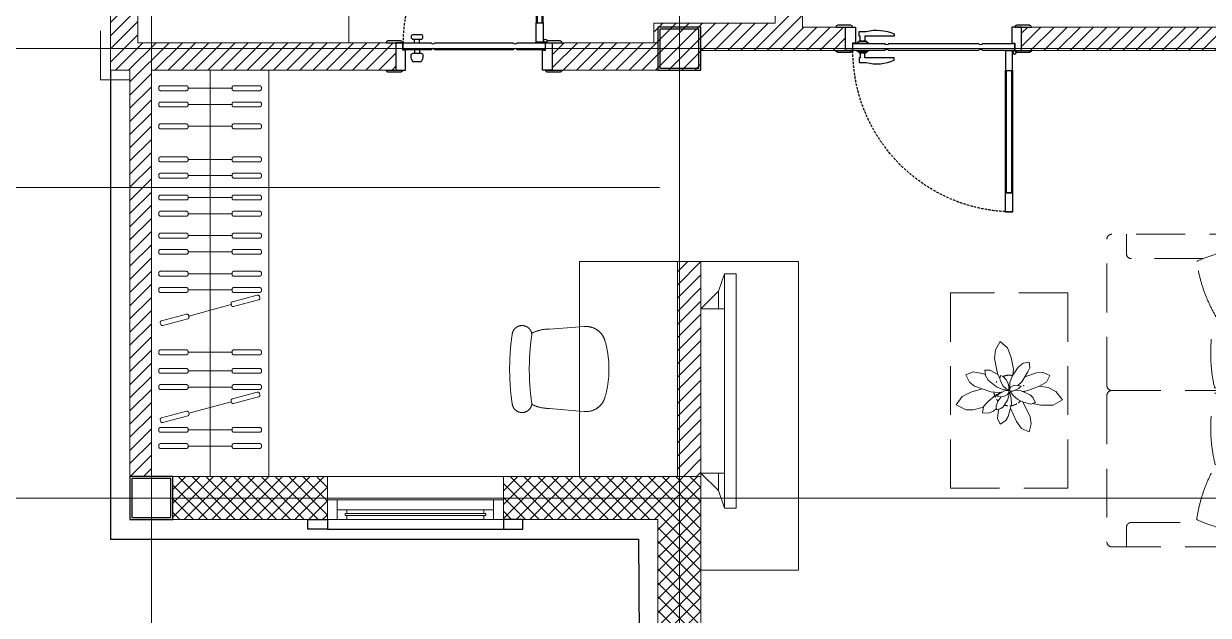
# Model space of a CAD drawing. Header units: millimetres. Extents: x 0 to 71617, y -15450 to 30894.
# Drawn here: x 19853 to 25912, y -7457 to -4429 of the extents above; entities that cross this region are included whole.
import ezdxf

# ---------------------------------------------------------------- set-up
doc = ezdxf.new("R2010")
doc.units = ezdxf.units.MM
for name, pattern in [('CENTER', [2, 1.25, -0.25, 0.25, -0.25]), ('CENTER2', [1.125, 0.75, -0.125, 0.125, -0.125]), ('DASHED2', [0.375, 0.25, -0.125]), ('HIDDEN', [0.375, 0.25, -0.125])]:
    doc.linetypes.add(name, pattern=pattern)
for name, color, linetype, lineweight in [('axis', 40, 'CENTER2', 5), ('Brick Wall Hatch', 254, 'Continuous', 5), ('DIM2', 4, 'Continuous', 5), ('DOOR', 4, 'Continuous', 5), ('Furniture', 36, 'Continuous', 5), ('Grid Line', 8, 'CENTER', 5), ('Hatch', 8, 'Continuous', 5), ('Wall Brick', 5, 'Continuous', 15), ('Window', 133, 'Continuous', 5)]:
    doc.layers.add(name, color=color, linetype=linetype, lineweight=lineweight)
for name, color, linetype in [('COL', 5, 'Continuous'), ('DIM', 4, 'Continuous'), ('Wall', 7, 'Continuous'), ('WINDOW-PLAN-BOT', 8, 'Continuous')]:
    doc.layers.add(name, color=color, linetype=linetype)
pattern_1 = [(45, (-747547.1, -513433.095), (-33.6759605, 33.6759605), [])]

# ---------------------------------------------------------------- blocks, each defined once
blk = doc.blocks.new('Col-1')
at = {"layer": 'COL'}
for points in [[(-10, -10), (210, -10), (210, 210), (-10, 210)], [(0, 0), (200, 0), (200, 200), (0, 200)]]:
    blk.add_lwpolyline(points, close=True, dxfattribs=at)
blk = doc.blocks.new('COL-1ST')
at = {"layer": 'COL'}
for p in [(2600, 2200), (-100, -100)]:
    blk.add_blockref('Col-1', p, dxfattribs=at)
blk = doc.blocks.new('AW6')
at = {"layer": 'Wall'}
for points in [[(-100, 0), (0, 0), (0, -50), (-100, -50)], [(1000, 0), (900, 0), (900, -50), (1000, -50)]]:
    blk.add_lwpolyline(points, close=True, dxfattribs=at)
blk.add_lwpolyline([(0, -50), (900, -50)], dxfattribs=at)
at = {"layer": 'Wall Brick'}
blk.add_lwpolyline([(0, 220), (900, 220), (900, 100), (0, 100)], close=True, dxfattribs=at)
at = {"layer": 'Window'}
blk.add_line((850, 100), (50, 100), dxfattribs=at)
for points in [[(0, 0), (0, 100), (50, 100), (50, 0)], [(90, 30), (810, 30), (810, 20), (90, 20)]]:
    blk.add_lwpolyline(points, close=True, dxfattribs=at)
for points in [[(850, 100), (850, 0), (900, 0), (900, 100), (850, 100)], [(100, 20), (100, 0), (50, 0), (50, 50), (100, 50), (100, 30)], [(100, 30), (100, 50), (800, 50), (800, 30)], [(800, 20), (800, 0), (100, 0), (100, 20)]]:
    blk.add_lwpolyline(points, dxfattribs=at)
at = {"layer": 'Window', "elevation": 0}
blk.add_lwpolyline([(800, 30), (800, 50), (850, 50), (850, 0), (800, 0), (800, 20)], dxfattribs=at)
blk = doc.blocks.new('WD1')
at = {"layer": 'DOOR', "lineweight": -2, "ltscale": 50}
for points in [[(35, 140), (-50, 140, -0.414201), (-42, 148), (-42, 150), (27, 150), (27, 148, -0.414176)], [(850, 140), (765, 140, -0.414201), (773, 148), (773, 150), (842, 150), (842, 148, -0.414176)], [(671.3, 97.1), (711.7, 97.1, -0.185244), (721.7, 67.1), (721.7, 64.2, -0.414214), (711.7, 54.2), (671.3, 54.2, -0.414214), (661.3, 64.2), (661.3, 67.1, -0.185244)], [(671.3, 97.1), (711.7, 97.1, -0.185244), (721.7, 67.1), (721.7, 64.2, -0.414214), (711.7, 54.2), (671.3, 54.2, -0.414214), (661.3, 64.2), (661.3, 67.1, -0.185244)], [(27, 0), (-50, 0, 0.414201), (-42, -8), (-42, -10), (27, -10)], [(34.7, -2.1, 0.066611), (35, 0), (27, 0), (27, 0), (27, 0), (27, -8, 0.040249), (28.3, -7.9, -0.293982)], [(37, 36), (86, 36), (180, 36, 0.633815), (200, 36), (600, 36, 0.633815), (620, 36), (763, 36), (763, 0), (758, 0), (620, 0, 0.633815), (600, 0), (200, 0, 0.633815), (180, 0), (37, 0)], [(850, 0), (765, 0, 0.414201), (773, -8), (773, -10), (842, -10), (842, -8, 0.414176)], [(671.3, -41.1), (711.7, -41.1, 0.414214), (721.7, -31.1), (721.7, -28.2, 0.414214), (711.7, -18.2), (671.3, -18.2, 0.414214), (661.3, -28.2), (661.3, -31.1, 0.414214)], [(671.3, -41.1), (711.7, -41.1, 0.414214), (721.7, -31.1), (721.7, -28.2, 0.414214), (711.7, -18.2), (671.3, -18.2, 0.414214), (661.3, -28.2), (661.3, -31.1, 0.414214)]]:
    blk.add_lwpolyline(points, format="xyb", close=True, dxfattribs=at)
for points in [[(35, 0), (0, 0), (0, 140), (50, 140), (50, 38), (35, 38), (35, 0)], [(765, 0), (800, 0), (800, 140), (750, 140), (750, 38), (765, 38), (765, 0)], [(678.8, 36), (678.8, 54.2)], [(678.8, 36), (678.8, 54.2)], [(704.2, 36), (704.2, 54.2)], [(678.8, 0), (678.8, -18.2)], [(704.2, 0), (704.2, -18.2)], [(704.2, 0), (704.2, -18.2)]]:
    blk.add_lwpolyline(points, dxfattribs=at)
for points in [[(82, -102), (46, -102), (46, -2), (82, -2)], [(82, -628), (82, -102), (46, -102), (46, -628)], [(76.8, -628), (76.8, -102), (51.2, -102), (51.2, -628)], [(82, -628), (46, -628), (46, -728), (82, -728)]]:
    blk.add_lwpolyline(points, close=True, dxfattribs=at)
blk.add_circle((36, -10), 8, dxfattribs=at)
at = {"layer": 'DOOR', "linetype": 'DASHED2', "lineweight": -2, "ltscale": 50}
blk.add_arc((37, 0), 726, 270.71027, 0, dxfattribs=at)
blk = doc.blocks.new('WD2')
at = {"layer": 'DOOR', "lineweight": 30, "ltscale": 50}
for points in [[(35, 120), (-50, 120, -0.414201), (-42, 128), (-42, 130), (27, 130), (27, 128, -0.414176)], [(950, 120), (865, 120, -0.414201), (873, 128), (873, 130), (942, 130), (942, 128, -0.414176)], [(831, 98), (795, 98, 0.155754), (651, 86), (651, 74), (801, 74), (801, 48), (825, 48), (825, 74), (831, 74)], [(27, 0), (-50, 0, 0.414201), (-42, -8), (-42, -10), (27, -10)], [(34.7, -2.1, 0.066611), (35, 0), (27, 0), (27, 0), (27, 0), (27, -8, 0.040249), (28.3, -7.9, -0.293982)], [(831, -62), (795, -62, -0.155754), (651, -50), (651, -38), (801, -38), (801, -12), (825, -12), (825, -38), (831, -38)], [(950, 0), (865, 0, 0.414201), (873, -8), (873, -10), (942, -10), (942, -8, 0.414176)]]:
    blk.add_lwpolyline(points, format="xyb", close=True, dxfattribs=at)
for points in [[(35, 0), (0, 0), (0, 120), (50, 120), (50, 38), (35, 38), (35, 0)], [(865, 0), (900, 0), (900, 120), (850, 120), (850, 38), (865, 38), (865, 0)], [(200, 36), (200, 36), (37, 36), (37, 0), (42, 0), (200, 0)], [(680, 36), (220, 36)], [(220, 2), (220, 0), (680, 0)], [(700, 0), (863, 0), (863, 36), (801, 36), (700, 36)], [(783, 36), (783, 38), (795, 46), (795, 48), (831, 48), (831, 46), (843, 38), (843, 36), (783, 36)], [(220, 0), (680, 0)], [(783, 0), (783, -2), (795, -10), (795, -12), (831, -12), (831, -10), (843, -2), (843, 0), (783, 0)]]:
    blk.add_lwpolyline(points, dxfattribs=at)
for points in [[(783, 36), (843, 36), (843, 38), (783, 38)], [(795, 46), (831, 46), (831, 48), (795, 48)], [(82, -102), (46, -102), (46, -2), (82, -2)], [(783, 0), (843, 0), (843, -2), (783, -2)], [(795, -10), (831, -10), (831, -12), (795, -12)], [(82, -728), (82, -102), (46, -102), (46, -728)], [(76.8, -728), (76.8, -102), (51.2, -102), (51.2, -728)], [(82, -728), (46, -728), (46, -828), (82, -828)]]:
    blk.add_lwpolyline(points, close=True, dxfattribs=at)
blk.add_circle((36, -10), 8, dxfattribs=at)
for centre, start, end in [((210, 40.7), 205.26571, 334.73429), ((210, -4.7), 25.26571, 154.73429), ((690, 40.7), 205.26571, 334.73429), ((690, -4.7), 25.26571, 154.73429)]:
    blk.add_arc(centre, 11, start, end, dxfattribs=at)
at = {"layer": 'DOOR', "linetype": 'HIDDEN', "lineweight": -2, "ltscale": 50}
blk.add_arc((37, 0), 826, 270.6243, 0, dxfattribs=at)
blk = doc.blocks.new('2D WALL-1ST')
at = {"layer": 'Brick Wall Hatch'}
h = blk.add_hatch(dxfattribs=at)
h.set_pattern_fill('LINE', color=256, scale=15, angle=45, style=0)
h.set_pattern_definition(pattern_1)
h.paths.add_polyline_path([(110, 8690), (850, 8690), (850, 8810), (110, 8810)])
h.paths.add_polyline_path([(3650, 8690), (4390, 8690), (4390, 5410), (4300, 5410), (4300, 5290), (4600, 5290), (4600, 5410), (4510, 5410), (4510, 8690), (5390, 8690), (5390, 8810), (3650, 8810)])
h.paths.add_polyline_path([(5610, 8690), (5830, 8690), (5830, 8810), (5610, 8810)])
h.paths.add_polyline_path([(7430, 8690), (7430, 8810), (8000, 8810), (8000, 8690)])
h.paths.add_polyline_path([(7890, 5410), (5500, 5410), (5500, 5290), (7890, 5290)])
h.paths.add_polyline_path([(2810, 5270), (3190, 5270), (3190, 5200), (3330, 5200), (3330, 5290), (3400, 5290), (3400, 5410), (2810, 5410)])
h.paths.add_polyline_path([(110, 5410), (2590, 5410), (2590, 5270), (110, 5270)])
h.paths.add_polyline_path([(-210, 5065), (-210, 5410), (-110, 5410), (-110, 5190), (-70, 5190), (-70, 5065)])
h.paths.add_polyline_path([(-70, 3335), (-70, 3540), (1110, 3540), (1110, 3730), (3190, 3730), (3190, 2430), (2570, 2430), (2570, 2330), (2050, 2330), (2050, 2190), (2810, 2190), (2810, 2290), (3550.3, 2290), (3550.3, 2410), (3330, 2410), (3330, 4400), (3190, 4400), (3190, 3870), (1110, 3870), (1111.5, 4060), (-69.3, 4060), (-70.7, 4265), (-210, 4265), (-210, 3335)])
h.paths.add_polyline_path([(-69.3, 3920), (990, 3920), (990, 3680), (-69.3, 3680)], flags=16)
h.paths.add_polyline_path([(-110, 110), (-110, 2190), (-210, 2190), (-210, 2535), (-70, 2535), (-70, 2330), (1250, 2330), (1250, 2190), (0, 2190), (0, 110)])
h.paths.add_polyline_path([(4450.3, 2290), (7890, 2290), (7890, 2410), (4450.3, 2410)])
h = blk.add_hatch(dxfattribs=at)
h.set_pattern_fill('LINE', color=256, scale=15, angle=45, style=0)
h.set_pattern_definition(pattern_1)
h.paths.add_polyline_path([(2810, 110), (2810, 1210), (2690, 1210), (2690, 110)])
at = {"layer": 'Hatch'}
h = blk.add_hatch(dxfattribs=at)
h.set_pattern_fill('NET', color=256, scale=400, angle=135, style=0)
h.set_pattern_definition([(135, (-86110, -5210), (-35.35534, -35.35534), []), (225, (-86110, -5210), (35.35534, -35.35534), [])])
h.paths.add_polyline_path([(110, -110), (900, -110), (900, 110), (110, 110)])
h.paths.add_polyline_path([(1800, -110), (1800, 110), (2810, 110), (2810, -1090), (2590, -1090), (2590, -110)])
h.paths.add_polyline_path([(3050, -1310), (2810, -1310), (2810, -1090), (3050, -1090)])
h.paths.add_polyline_path([(2590, -1310), (2810, -1310), (2810, -1610), (2590, -1610)])
h.paths.add_polyline_path([(6530.3, -1310), (6530.3, -1090), (6990, -1090), (6990, -1610), (6770.3, -1610), (6770.3, -1310)])
h.paths.add_polyline_path([(-110, 8690), (110, 8690), (110, 5410), (-110, 5410)])
at = {"layer": 'Grid Line', "linetype": 'HIDDEN', "ltscale": 1000}
blk.add_lwpolyline([(-110, 2140), (-260, 2140), (-260, 5460), (-110, 5460)], dxfattribs=at)
at = {"layer": 'Wall'}
blk.add_lwpolyline([(-210, 2190), (-210, -210), (2490.7, -210), (2500.7, -1710), (13510, -1710), (13510, -210), (18490, -210), (18490, -1710), (29510, -1710), (29510, -210), (34490, -210), (34490, -1710), (45510, -1710), (45510, -210), (48210, -210), (48210, 2190)], dxfattribs=at)
at = {"layer": 'Wall Brick'}
for points in [[(-70, 3335), (-70, 3540), (1110, 3540), (1110, 3730), (3190, 3730), (3190, 2430), (2570, 2430), (2570, 2330), (2050, 2330), (2050, 2190), (2810, 2190), (2810, 2290), (3550.3, 2290), (3550.3, 2410), (3330, 2410), (3330, 4400), (3190, 4400), (3190, 3870), (1110, 3870), (1111.5, 4060), (-69.3, 4060), (-70.7, 4265), (-210, 4265), (-210, 3335)], [(-110, 110), (-110, 2190), (-210, 2190), (-210, 2535), (-70, 2535), (-70, 2330), (1250, 2330), (1250, 2190), (0, 2190), (0, 110)], [(4450.3, 2290), (7890, 2290), (7890, 2410), (4450.3, 2410)], [(2050, 2330), (2590, 2330), (2590, 2190), (2050, 2190)], [(2810, 110), (2810, 1210), (2690, 1210), (2690, 110)], [(110, -110), (900, -110), (900, 110), (110, 110)], [(1800, -110), (1800, 110), (2810, 110), (2810, -1090), (2590, -1090), (2590, -110)]]:
    blk.add_lwpolyline(points, close=True, dxfattribs=at)
at = {"layer": 'WINDOW-PLAN-BOT', "lineweight": 9}
blk.add_lwpolyline([(1010, 2330), (1010, 2960)], dxfattribs=at)
blk.add_blockref('AW6', (900, -110))
at = {"layer": 'DIM', "rotation": 180}
blk.add_blockref('WD1', (2050, 2330), dxfattribs=at)
at = {"layer": 'DIM', "xscale": -1}
blk.add_blockref('WD2', (4450.3, 2290), dxfattribs=at)
blk = doc.blocks.new('bdbdbdbd')
at = {"layer": 'Furniture', "linetype": 'HIDDEN'}
for p, q in [((0.25, 0.959), (0.25, 1.366)), ((0.4535, 1.1625), (0.0465, 1.1625)), ((0.5907, 0.925), (1.0928, -0.9467)), ((0.6208, 0.925), (1.5856, -0.921)), ((2.0034, 0.9343), (2.0034, -0.9467)), ((0.0234, 0.9), (2.0581, 0.9)), ((0.0534, 0.9), (0.0534, -0.9)), ((0.5554, 0.9), (0.5554, -0.9467)), ((0.6062, 0.8852), (0.6062, -0.9467)), ((2.2284, 0.8), (2.9784, 0.8)), ((2.2534, 0.5343), (2.2534, 0.8)), ((2.9034, 0.8), (2.9034, 0.7)), ((2.2034, -0.775), (2.2034, 0.775)), ((3.0034, 0.025), (3.0034, 0.775)), ((2.5105, 0.675), (2.8784, 0.675)), ((2.2034, 0.3643), (2.2034, 0.4055)), ((2.2534, 0.3633), (2.2534, 0.4071)), ((1.0588, 0.2692), (1.0588, 0.1002)), ((1.1064, 0.2692), (1.1064, -0.0009)), ((1.2016, 0.2692), (1.2016, -0.1838)), ((1.2493, 0.2692), (1.2493, -0.2752)), ((1.3445, 0.2692), (1.3445, -0.3308)), ((1.3921, 0.2692), (1.3921, -0.3308)), ((1.4874, 0.2692), (1.4874, -0.3308)), ((1.535, 0.2692), (1.535, -0.3308)), ((1.6303, 0.2692), (1.6303, -0.3308)), ((1.6779, 0.2692), (1.6779, -0.3308)), ((1.7731, 0.2692), (1.7731, -0.3308)), ((1.8208, 0.2692), (1.8208, -0.3308)), ((1.916, 0.2692), (1.916, -0.3308)), ((1.9636, 0.2692), (1.9636, -0.3308)), ((3.5494, 0.251), (3.5112, 0.2191)), ((3.5731, 0.2083), (3.5494, 0.251)), ((3.5112, 0.2191), (3.4934, 0.1694)), ((3.5787, 0.1642), (3.5731, 0.2083)), ((3.4016, 0.1455), (3.3983, 0.117)), ((3.4311, 0.1396), (3.4016, 0.1455)), ((3.4571, 0.1204), (3.4311, 0.1396)), ((3.4934, 0.1694), (3.4816, 0.11)), ((3.563, 0.0868), (3.5787, 0.1642)), ((3.33, 0.0915), (3.2951, 0.0766)), ((3.2951, 0.0766), (3.3126, 0.0433)), ((3.3633, 0.0909), (3.33, 0.0915)), ((3.4229, 0.0695), (3.3633, 0.0909)), ((3.3983, 0.117), (3.4077, 0.0952)), ((3.4077, 0.0952), (3.4378, 0.0443)), ((3.4883, 0.0736), (3.4571, 0.1204)), ((3.4816, 0.11), (3.484, 0.0801)), ((3.5002, 0.0412), (3.4883, 0.0736)), ((3.5336, 0.072), (3.5189, 0.054)), ((3.5483, 0.0776), (3.5336, 0.072)), ((3.548, 0.0482), (3.551, 0.0616)), ((3.551, 0.0616), (3.5483, 0.0776)), ((3.551, 0.0617), (3.563, 0.0868)), ((3.6023, 0.1049), (3.5605, 0.0816)), ((3.6281, 0.104), (3.6023, 0.1049)), ((3.6107, 0.0534), (3.6251, 0.0775)), ((3.6251, 0.0775), (3.6281, 0.104)), ((3.6256, 0.0819), (3.6411, 0.0878)), ((3.6411, 0.0878), (3.687, 0.0957)), ((3.687, 0.0957), (3.7255, 0.0801)), ((3.7255, 0.0801), (3.7062, 0.0428)), ((2.2534, -0.0326), (2.2534, 0.0326)), ((2.3284, 0.0389), (2.3284, -0.0389)), ((3.3047, 0.015), (3.2654, -0.0057)), ((3.3495, 0.0222), (3.3047, 0.015)), ((3.3126, 0.0433), (3.3538, 0.0198)), ((3.3538, 0.0198), (3.4123, -0.0017)), ((3.4378, 0.0443), (3.4587, 0.0263)), ((3.4602, 0.0266), (3.4413, 0.0223)), ((3.4413, 0.0223), (3.4564, 0.0107)), ((3.471, 0.0022), (3.4427, -0.0017)), ((3.4564, 0.0107), (3.484, -0.0034)), ((3.4781, 0.0267), (3.4602, 0.0266)), ((3.4735, 0.002), (3.471, 0.0022)), ((3.4941, 0.0192), (3.4781, 0.0267)), ((3.4994, 0.0119), (3.4941, 0.0192)), ((3.5018, 0.0036), (3.4994, 0.0119)), ((3.5, 0.0099), (3.5022, 0.0124)), ((3.5022, 0.0124), (3.5002, 0.0412)), ((3.5006, -0.0005), (3.5014, 0.0006)), ((3.5014, 0.0006), (3.5018, 0.0036)), ((3.5047, 0.0206), (3.5043, 0.006)), ((3.5043, 0.006), (3.5056, 0.0043)), ((3.5085, 0.036), (3.5047, 0.0206)), ((3.5056, 0.0043), (3.5086, 0.0038)), ((3.5121, 0.0005), (3.5056, -0.0016)), ((3.5189, 0.054), (3.5085, 0.036)), ((3.5086, 0.0038), (3.5211, 0.0099)), ((3.51, 0.0045), (3.5138, 0.0018)), ((3.5274, -0.0018), (3.5121, 0.0005)), ((3.5138, 0.0018), (3.5402, 0.0063)), ((3.5211, 0.0099), (3.5334, 0.0223)), ((3.5334, 0.0223), (3.548, 0.0482)), ((3.5402, 0.0063), (3.5688, 0.0193)), ((3.5688, 0.0193), (3.6107, 0.0534)), ((3.6807, 0.0223), (3.5977, -0.0067)), ((3.642, 0.0088), (3.7001, -0.0089)), ((3.7062, 0.0428), (3.6807, 0.0223)), ((2.9784, 0), (2.3284, 0)), ((3.0034, -0.025), (3.0034, -0.775)), ((3.2654, -0.0057), (3.2307, -0.0477)), ((3.2307, -0.0477), (3.2776, -0.075)), ((3.3821, -0.0351), (3.3685, -0.0621)), ((3.3964, -0.0218), (3.3821, -0.0351)), ((3.3933, -0.0696), (3.4294, -0.0601)), ((3.4331, -0.0583), (3.3955, -0.1346)), ((3.4427, -0.0017), (3.3964, -0.0218)), ((3.4123, -0.0017), (3.4368, -0.0043)), ((3.4294, -0.0601), (3.4588, -0.0457)), ((3.4588, -0.0457), (3.4836, -0.0257)), ((3.4836, -0.0257), (3.4968, -0.007)), ((3.484, -0.0034), (3.4953, -0.0033)), ((3.4928, -0.0397), (3.4916, -0.0707)), ((3.4999, -0.0132), (3.4928, -0.0397)), ((3.4953, -0.0033), (3.5006, -0.0005)), ((3.5, -0.0084), (3.4958, -0.0085)), ((3.4968, -0.007), (3.4962, -0.0032)), ((3.506, -0.0093), (3.4999, -0.0132)), ((3.5015, -0.0122), (3.5, -0.0084)), ((3.5053, -0.0278), (3.5041, -0.0105)), ((3.5056, -0.0016), (3.5046, -0.0066)), ((3.5046, -0.0066), (3.5079, -0.0148)), ((3.512, -0.0489), (3.5053, -0.0278)), ((3.5079, -0.0148), (3.5144, -0.0228)), ((3.5337, -0.0827), (3.512, -0.0489)), ((3.5144, -0.0228), (3.531, -0.031)), ((3.5537, -0.0163), (3.5274, -0.0018)), ((3.531, -0.031), (3.5487, -0.032)), ((3.5546, -0.0096), (3.5358, -0.0064)), ((3.5418, -0.0089), (3.5395, -0.0085)), ((3.5727, -0.0234), (3.5418, -0.0089)), ((3.5448, -0.0318), (3.5599, -0.0531)), ((3.5487, -0.032), (3.5685, -0.0286)), ((3.5685, -0.0286), (3.5537, -0.0163)), ((3.5977, -0.0067), (3.5546, -0.0096)), ((3.5599, -0.0531), (3.5702, -0.0788)), ((3.613, -0.0578), (3.5727, -0.0234)), ((3.634, -0.0817), (3.613, -0.0578)), ((3.7001, -0.0089), (3.7441, -0.0299)), ((3.7441, -0.0299), (3.7741, -0.074)), ((3.2776, -0.075), (3.3422, -0.0751)), ((3.3422, -0.0751), (3.3849, -0.067)), ((3.3685, -0.0621), (3.3933, -0.0696)), ((3.4653, -0.1584), (3.4973, -0.0911)), ((3.4916, -0.0707), (3.5091, -0.1337)), ((3.5461, -0.0928), (3.5337, -0.0827)), ((3.5681, -0.0995), (3.5461, -0.0928)), ((3.56, -0.1125), (3.556, -0.0958)), ((3.563, -0.143), (3.56, -0.1125)), ((3.5702, -0.0788), (3.5681, -0.0995)), ((3.5689, -0.0924), (3.5843, -0.1055)), ((3.5843, -0.1055), (3.6072, -0.1151)), ((3.6072, -0.1151), (3.6396, -0.1143)), ((3.6396, -0.1143), (3.634, -0.0817)), ((3.6347, -0.0857), (3.6871, -0.0995)), ((3.6871, -0.0995), (3.7232, -0.0984)), ((3.7232, -0.0984), (3.7741, -0.074)), ((3.3955, -0.1346), (3.3901, -0.1698)), ((3.3901, -0.1698), (3.4019, -0.2107)), ((3.4398, -0.1945), (3.4653, -0.1584)), ((3.5091, -0.1337), (3.521, -0.1534)), ((3.521, -0.1534), (3.5486, -0.1718)), ((3.5486, -0.1718), (3.563, -0.143)), ((3.4019, -0.2107), (3.4398, -0.1945)), ((2.2534, -0.8), (2.2534, -0.5343)), ((2.8784, -0.675), (2.5105, -0.675)), ((2.9034, -0.7), (2.9034, -0.8)), ((2.9784, -0.8), (2.2284, -0.8)), ((0.0234, -0.9), (2.0581, -0.9)), ((0.25, -0.959), (0.25, -1.366)), ((0.4535, -1.1625), (0.0465, -1.1625))]:
    blk.add_line(p, q, dxfattribs=at)
for points in [[(0.5, 1.425), (0, 1.425), (0, 0.9), (0.5, 0.9)], [(3.2034, 0.5), (3.8034, 0.5), (3.8034, -0.5), (3.2034, -0.5)], [(0.5, -1.425), (0, -1.425), (0, -0.9), (0.5, -0.9)]]:
    blk.add_lwpolyline(points, close=True, dxfattribs=at)
blk.add_lwpolyline([(0.5, 0.921, -0.046115), (0.6072, 0.913, 0.038458), (0.7309, 0.9104, -0.018947), (0.9385, 0.9104, 0.05202), (1.0945, 0.9182, -0.009904), (1.3445, 0.9238, 0.055082), (1.5293, 0.9144, -0.054105), (1.6875, 0.9197, 0.080578), (1.7857, 0.9151, -0.026504), (1.9143, 0.9218, 0.211134), (1.9553, 0.9387, -0.329446), (2.0801, 0.9557, -0.37589), (2.1134, 0.8814, -0.123892), (2.072, 0.8281, 0.342539), (2.0516, 0.7656, -0.08005), (2.0491, 0.5346, 0.036442), (2.034, 0.3996, 0.046791), (2.036, 0.2908, -0.023628), (2.0339, 0.1908, 0.055897), (2.0363, -0.0513, -0.053528), (2.0432, -0.0918, -0.053528), (2.0363, -0.1323, 0.055897), (2.0339, -0.3744, -0.026973), (2.036, -0.462, 0.036947), (2.034, -0.5998, 0.036442), (2.0491, -0.7348, -0.598316), (2.0516, -0.7656, 0.342539), (2.072, -0.8281, -0.123892), (2.1134, -0.8814, -0.37589), (2.0801, -0.9557, -0.329446), (1.9553, -0.9387, 0.211134), (1.9143, -0.9218, -0.026504), (1.7857, -0.9151, 0.081679), (1.6889, -0.9104, 0.218233), (1.5727, -0.943, -0.123513), (1.4728, -0.9643, -0.129887), (1.3769, -0.9437, 0.095063), (1.2445, -0.9238, -0.016498), (1.0945, -0.9182, 0.05202), (0.9385, -0.9104, -0.018947), (0.7309, -0.9104, 0.038458), (0.6072, -0.913, -0.046115), (0.5, -0.921, -0.046115)], format="xyb", dxfattribs=at)
for points in [[(0, -0.9), (0, 0.9)], [(0.0534, 0.9), (0.0534, -0.9)], [(1.0293, 0.2692), (2.0034, 0.2692)], [(1.2782, -0.3308), (2.0034, -0.3308)]]:
    blk.add_lwpolyline(points, dxfattribs=at)
for centre, radius in [((0.25, 1.1625), 0.1558), ((0.25, 1.1625), 0.0774), ((0.25, -1.1625), 0.1558), ((0.25, -1.1625), 0.0774)]:
    blk.add_circle(centre, radius, dxfattribs=at)
for centre, radius, start, end in [((2.2284, 0.775), 0.025, 90, 180), ((2.9784, 0.775), 0.025, 360, 90), ((0.2695, 0.3791), 0.3887, 56.16641, 122.49004), ((3.0595, 0.4279), 2.9948, 173.9554, 188.33345), ((0.2584, 0.0881), 0.6619, 72.85913, 106.07365), ((-1.3027, 0.3409), 1.7766, 359.85057, 13.09812), ((-1.5135, 0.3347), 2.0037, 0.12727, 11.87271), ((2.5917, 0.3937), 2.5382, 172.51865, 188.52805), ((2.6061, 0.6055), 0.311, 157.20301, 193.15992), ((2.2054, -0.0844), 0.8184, 65.52328, 81.98611), ((2.8784, 0.7), 0.025, 270, 360), ((1.7643, 0.775), 0.7886, 329.89045, 351.64738), ((2.5668, 0.3196), 0.3799, 135.50932, 164.08178), ((2.7066, 1.9062), 1.5661, 251.18502, 256.57132), ((2.4178, -0.4385), 0.8184, 87.76829, 104.23113), ((2.4758, 0.5353), 0.2246, 219.20509, 225.88835), ((1.6842, 0.19), 0.7886, 347.07939, 13.8924), ((0.5478, -0.0453), 0.3887, 88.89022, 122.49004), ((3.3378, 0.0035), 2.9948, 173.9554, 188.33345), ((0.5367, -0.3363), 0.6619, 88.38458, 106.07365), ((2.5275, 0.3518), 0.311, 179.44803, 215.40494), ((2.87, -0.0307), 2.5382, 172.51865, 188.52805), ((2.5994, 0.0722), 0.3799, 157.75433, 186.3268), ((3.5034, 0), 0.0784, 66.94841, 102.99425), ((0.2137, 0.6923), 0.6735, 257.132, 280.16455), ((0.1471, 1.2923), 1.2543, 266.3839, 278.52983), ((2.1281, 1.5937), 1.5661, 273.43003, 278.81633), ((2.4335, 0.2374), 0.2246, 241.4501, 274.9222), ((2.9784, 0.025), 0.025, 270, 360), ((3.5034, 0), 0.0784, 159.04829, 163.54336), ((3.5034, 0), 0.0784, 31.05551, 35.55058), ((2.5994, -0.0722), 0.3799, 173.6732, 202.24567), ((2.1281, -1.5937), 1.5661, 81.18367, 86.56997), ((2.4335, -0.2374), 0.2246, 85.0778, 118.5499), ((1.6842, -0.19), 0.7886, 346.1076, 12.92061), ((2.9784, -0.025), 0.025, 0, 90), ((3.5034, 0), 0.0784, 182.2247, 186.71977), ((3.5034, 0), 0.0784, 221.93247, 233.36727), ((3.5034, 0), 0.0784, 316.44527, 326.20815), ((3.5034, 0), 0.0784, 332.81842, 354.28668), ((1.8595, -0.4519), 1.8059, 168.80721, 190.61361), ((0.246, -0.9502), 0.8431, 84.06862, 102.19136), ((3.4921, -0.4452), 3.4157, 173.96125, 185.88717), ((0.2721, -0.7382), 0.6465, 84.62805, 107.39161), ((3.5034, 0), 0.0784, 239.60804, 267.45389), ((3.5034, 0), 0.0784, 275.07497, 288.54004), ((2.5275, -0.3518), 0.311, 144.59506, 180.55197), ((2.4178, 0.4385), 0.8184, 255.76887, 272.23171), ((0.492, 0.2678), 0.6735, 257.132, 275.39818), ((0.4255, 0.8679), 1.2543, 266.3839, 275.94502), ((-2.5129, -0.4765), 2.9777, 353.88794, 1.3748), ((-1.8852, -0.4239), 2.3658, 351.30758, 0.44589), ((2.7066, -1.9062), 1.5661, 103.42868, 108.81498), ((2.5668, -0.3196), 0.3799, 195.91822, 224.49068), ((2.4758, -0.5353), 0.2246, 134.11165, 140.79491), ((1.7643, -0.775), 0.7886, 8.35262, 30.10955), ((2.6061, -0.6055), 0.311, 166.84008, 202.79699), ((2.2054, 0.0844), 0.8184, 278.01389, 294.47672), ((2.8784, -0.7), 0.025, 360, 90), ((0.2795, 1.1275), 1.9129, 263.52926, 275.90649), ((0.262, 0.0694), 0.8722, 258.25655, 282.68249), ((2.2284, -0.775), 0.025, 180, 270), ((2.9784, -0.775), 0.025, 270, 360)]:
    blk.add_arc(centre, radius, start, end, dxfattribs=at)
blk = doc.blocks.new('A$C53EF435A')
at = {"layer": 'Furniture', "linetype": 'HIDDEN', "ltscale": 500}
for p, q in [((-0.2144, 0.1697), (-0.2046, 0.3048)), ((0.2137, 0.1697), (0.2017, 0.3048))]:
    blk.add_line(p, q, dxfattribs=at)
blk.add_lwpolyline([(0.2137, 0.1697), (0.2175, 0.1269, -0.358502), (0.1445, 0.0204, -0.141508), (-0.1445, 0.0204, -0.358502), (-0.2175, 0.1269), (-0.2144, 0.1697)], format="xyb", dxfattribs=at)
for centre, radius, start, end in [((-0.1718, 0.4445), 0.0508, 98.45547, 261.54453), ((0, -0.7112), 1.2192, 81.54453, 98.45547), ((0.1718, 0.4445), 0.0508, 278.45547, 81.54453), ((-0.0014, 0.3048), 0.2032, 153.61801, 180), ((0, -0.8117), 1.2192, 81.54453, 98.45547), ((-0.0014, 0.3048), 0.2032, 0, 26.21221)]:
    blk.add_arc(centre, radius, start, end, dxfattribs=at)
blk = doc.blocks.new('sgsdgh')
at = {"layer": 'Furniture', "linetype": 'HIDDEN', "ltscale": 500}
for p, q in [((1584.9846, 424.972), (1584.9846, 424.84)), ((1585.0006, 424.981), (1584.9936, 424.981)), ((1585.0096, 424.84), (1585.0096, 424.972)), ((1585.0676, 424.972), (1585.0676, 424.84)), ((1585.0836, 424.981), (1585.0766, 424.981)), ((1585.0926, 424.84), (1585.0926, 424.972)), ((1585.1174, 424.9602), (1585.1516, 424.8327)), ((1585.1305, 424.973), (1585.1238, 424.9712)), ((1585.1757, 424.8391), (1585.1416, 424.9666)), ((1585.2866, 424.972), (1585.2866, 424.84)), ((1585.3026, 424.981), (1585.2956, 424.981)), ((1585.3116, 424.84), (1585.3116, 424.972)), ((1585.3696, 424.972), (1585.3696, 424.84)), ((1585.3856, 424.981), (1585.3786, 424.981)), ((1585.3946, 424.84), (1585.3946, 424.972)), ((1585.4643, 424.84), (1585.4643, 424.972)), ((1585.4733, 424.981), (1585.4803, 424.981)), ((1585.4893, 424.972), (1585.4893, 424.84)), ((1585.6142, 424.9602), (1585.6483, 424.8327)), ((1585.6273, 424.973), (1585.6205, 424.9712)), ((1585.6725, 424.8391), (1585.6383, 424.9666)), ((1585.7834, 424.972), (1585.7834, 424.84)), ((1585.7994, 424.981), (1585.7924, 424.981)), ((1585.8084, 424.84), (1585.8084, 424.972)), ((1585.8664, 424.972), (1585.8664, 424.84)), ((1585.8824, 424.981), (1585.8754, 424.981)), ((1585.8914, 424.84), (1585.8914, 424.972)), ((1585.9784, 424.972), (1585.9784, 424.84)), ((1585.9944, 424.981), (1585.9874, 424.981)), ((1586.0034, 424.84), (1586.0034, 424.972)), ((1586.0614, 424.972), (1586.0614, 424.84)), ((1586.0774, 424.981), (1586.0704, 424.981)), ((1586.0864, 424.84), (1586.0864, 424.972)), ((1586.1735, 424.972), (1586.1735, 424.84)), ((1586.1895, 424.981), (1586.1825, 424.981)), ((1586.1985, 424.84), (1586.1985, 424.972)), ((1586.2565, 424.972), (1586.2565, 424.84)), ((1586.2725, 424.981), (1586.2655, 424.981)), ((1586.2815, 424.84), (1586.2815, 424.972)), ((1586.3686, 424.972), (1586.3686, 424.84)), ((1586.3846, 424.981), (1586.3776, 424.981)), ((1586.3936, 424.84), (1586.3936, 424.972)), ((1586.4516, 424.972), (1586.4516, 424.84)), ((1586.4676, 424.981), (1586.4606, 424.981)), ((1586.4766, 424.84), (1586.4766, 424.972)), ((1586.6209, 424.972), (1586.6209, 424.84)), ((1586.6369, 424.981), (1586.6299, 424.981)), ((1586.6459, 424.84), (1586.6459, 424.972)), ((1586.7329, 424.972), (1586.7329, 424.84)), ((1586.7489, 424.981), (1586.7419, 424.981)), ((1586.7579, 424.84), (1586.7579, 424.972)), ((1586.8159, 424.972), (1586.8159, 424.84)), ((1586.8319, 424.981), (1586.8249, 424.981)), ((1586.8409, 424.84), (1586.8409, 424.972)), ((1584.9936, 424.831), (1585.0006, 424.831)), ((1584.9971, 424.606), (1584.9971, 424.831)), ((1585.0766, 424.831), (1585.0836, 424.831)), ((1585.0801, 424.606), (1585.0801, 424.831)), ((1585.1626, 424.8263), (1585.1694, 424.8281)), ((1585.2242, 424.6099), (1585.166, 424.8272)), ((1585.2956, 424.831), (1585.3026, 424.831)), ((1585.2991, 424.606), (1585.2991, 424.831)), ((1585.3786, 424.831), (1585.3856, 424.831)), ((1585.3821, 424.606), (1585.3821, 424.831)), ((1585.4803, 424.831), (1585.4733, 424.831)), ((1585.4768, 424.606), (1585.4768, 424.831)), ((1585.6594, 424.8263), (1585.6661, 424.8281)), ((1585.721, 424.6099), (1585.6627, 424.8272)), ((1585.7924, 424.831), (1585.7994, 424.831)), ((1585.7959, 424.606), (1585.7959, 424.831)), ((1585.8754, 424.831), (1585.8824, 424.831)), ((1585.8789, 424.606), (1585.8789, 424.831)), ((1585.9874, 424.831), (1585.9944, 424.831)), ((1585.9909, 424.606), (1585.9909, 424.831)), ((1586.0704, 424.831), (1586.0774, 424.831)), ((1586.0739, 424.606), (1586.0739, 424.831)), ((1586.1825, 424.831), (1586.1895, 424.831)), ((1586.186, 424.606), (1586.186, 424.831)), ((1586.2655, 424.831), (1586.2725, 424.831)), ((1586.269, 424.606), (1586.269, 424.831)), ((1586.3776, 424.831), (1586.3846, 424.831)), ((1586.3811, 424.606), (1586.3811, 424.831)), ((1586.4606, 424.831), (1586.4676, 424.831)), ((1586.4641, 424.606), (1586.4641, 424.831)), ((1586.6299, 424.831), (1586.6369, 424.831)), ((1586.6334, 424.606), (1586.6334, 424.831)), ((1586.7419, 424.831), (1586.7489, 424.831)), ((1586.7454, 424.606), (1586.7454, 424.831)), ((1586.8249, 424.831), (1586.8319, 424.831)), ((1586.8284, 424.606), (1586.8284, 424.831)), ((1584.9846, 424.465), (1584.9846, 424.597)), ((1584.9936, 424.606), (1585.0006, 424.606)), ((1585.0096, 424.597), (1585.0096, 424.465)), ((1585.0676, 424.465), (1585.0676, 424.597)), ((1585.0766, 424.606), (1585.0836, 424.606)), ((1585.0926, 424.597), (1585.0926, 424.465)), ((1585.2486, 424.4704), (1585.2145, 424.5979)), ((1585.2208, 424.609), (1585.2276, 424.6108)), ((1585.2386, 424.6044), (1585.2728, 424.4769)), ((1585.2866, 424.465), (1585.2866, 424.597)), ((1585.2956, 424.606), (1585.3026, 424.606)), ((1585.3116, 424.597), (1585.3116, 424.465)), ((1585.3696, 424.465), (1585.3696, 424.597)), ((1585.3786, 424.606), (1585.3856, 424.606)), ((1585.3946, 424.597), (1585.3946, 424.465)), ((1585.4643, 424.597), (1585.4643, 424.465)), ((1585.4803, 424.606), (1585.4733, 424.606)), ((1585.4893, 424.465), (1585.4893, 424.597)), ((1585.7454, 424.4704), (1585.7112, 424.5979)), ((1585.7176, 424.609), (1585.7244, 424.6108)), ((1585.7354, 424.6044), (1585.7696, 424.4769)), ((1585.7834, 424.465), (1585.7834, 424.597)), ((1585.7924, 424.606), (1585.7994, 424.606)), ((1585.8084, 424.597), (1585.8084, 424.465)), ((1585.8664, 424.465), (1585.8664, 424.597)), ((1585.8754, 424.606), (1585.8824, 424.606)), ((1585.8914, 424.597), (1585.8914, 424.465)), ((1585.9784, 424.465), (1585.9784, 424.597)), ((1585.9874, 424.606), (1585.9944, 424.606)), ((1586.0034, 424.597), (1586.0034, 424.465)), ((1586.0614, 424.465), (1586.0614, 424.597)), ((1586.0704, 424.606), (1586.0774, 424.606)), ((1586.0864, 424.597), (1586.0864, 424.465)), ((1586.1735, 424.465), (1586.1735, 424.597)), ((1586.1825, 424.606), (1586.1895, 424.606)), ((1586.1985, 424.597), (1586.1985, 424.465)), ((1586.2565, 424.465), (1586.2565, 424.597)), ((1586.2655, 424.606), (1586.2725, 424.606)), ((1586.2815, 424.597), (1586.2815, 424.465)), ((1586.3686, 424.465), (1586.3686, 424.597)), ((1586.3776, 424.606), (1586.3846, 424.606)), ((1586.3936, 424.597), (1586.3936, 424.465)), ((1586.4516, 424.465), (1586.4516, 424.597)), ((1586.4606, 424.606), (1586.4676, 424.606)), ((1586.4766, 424.597), (1586.4766, 424.465)), ((1586.6209, 424.465), (1586.6209, 424.597)), ((1586.6299, 424.606), (1586.6369, 424.606)), ((1586.6459, 424.597), (1586.6459, 424.465)), ((1586.7329, 424.465), (1586.7329, 424.597)), ((1586.7419, 424.606), (1586.7489, 424.606)), ((1586.7579, 424.597), (1586.7579, 424.465)), ((1586.8159, 424.465), (1586.8159, 424.597)), ((1586.8249, 424.606), (1586.8319, 424.606)), ((1586.8409, 424.597), (1586.8409, 424.465)), ((1585.0006, 424.456), (1584.9936, 424.456)), ((1585.0836, 424.456), (1585.0766, 424.456)), ((1585.2664, 424.4659), (1585.2597, 424.4641)), ((1585.3026, 424.456), (1585.2956, 424.456)), ((1585.3856, 424.456), (1585.3786, 424.456)), ((1585.4733, 424.456), (1585.4803, 424.456)), ((1585.7632, 424.4659), (1585.7564, 424.4641)), ((1585.7994, 424.456), (1585.7924, 424.456)), ((1585.8824, 424.456), (1585.8754, 424.456)), ((1585.9944, 424.456), (1585.9874, 424.456)), ((1586.0774, 424.456), (1586.0704, 424.456)), ((1586.1895, 424.456), (1586.1825, 424.456)), ((1586.2725, 424.456), (1586.2655, 424.456)), ((1586.3846, 424.456), (1586.3776, 424.456)), ((1586.4676, 424.456), (1586.4606, 424.456)), ((1586.6369, 424.456), (1586.6299, 424.456)), ((1586.7489, 424.456), (1586.7419, 424.456)), ((1586.8319, 424.456), (1586.8249, 424.456))]:
    blk.add_line(p, q, dxfattribs=at)
for centre, start, end in [((1584.9936, 424.972), 90, 180), ((1585.0006, 424.972), 360, 90), ((1585.0766, 424.972), 90, 180), ((1585.0836, 424.972), 360, 90), ((1585.1261, 424.9625), 105, 195), ((1585.1329, 424.9643), 15, 105), ((1585.2956, 424.972), 90, 180), ((1585.3026, 424.972), 360, 90), ((1585.3786, 424.972), 90, 180), ((1585.3856, 424.972), 360, 90), ((1585.4733, 424.972), 90, 180), ((1585.4803, 424.972), 0, 90), ((1585.6229, 424.9625), 105, 195), ((1585.6296, 424.9643), 15, 105), ((1585.7924, 424.972), 90, 180), ((1585.7994, 424.972), 360, 90), ((1585.8754, 424.972), 90, 180), ((1585.8824, 424.972), 360, 90), ((1585.9874, 424.972), 90, 180), ((1585.9944, 424.972), 360, 90), ((1586.0704, 424.972), 90, 180), ((1586.0774, 424.972), 360, 90), ((1586.1825, 424.972), 90, 180), ((1586.1895, 424.972), 360, 90), ((1586.2655, 424.972), 90, 180), ((1586.2725, 424.972), 360, 90), ((1586.3776, 424.972), 90, 180), ((1586.3846, 424.972), 360, 90), ((1586.4606, 424.972), 90, 180), ((1586.4676, 424.972), 360, 90), ((1586.6299, 424.972), 90, 180), ((1586.6369, 424.972), 360, 90), ((1586.7419, 424.972), 90, 180), ((1586.7489, 424.972), 360, 90), ((1586.8249, 424.972), 90, 180), ((1586.8319, 424.972), 360, 90), ((1584.9936, 424.84), 180, 270), ((1585.0006, 424.84), 270, 360), ((1585.0766, 424.84), 180, 270), ((1585.0836, 424.84), 270, 360), ((1585.1603, 424.835), 195, 285), ((1585.167, 424.8368), 285, 15), ((1585.2956, 424.84), 180, 270), ((1585.3026, 424.84), 270, 360), ((1585.3786, 424.84), 180, 270), ((1585.3856, 424.84), 270, 360), ((1585.4733, 424.84), 180, 270), ((1585.4803, 424.84), 270, 0), ((1585.657, 424.835), 195, 285), ((1585.6638, 424.8368), 285, 15), ((1585.7924, 424.84), 180, 270), ((1585.7994, 424.84), 270, 360), ((1585.8754, 424.84), 180, 270), ((1585.8824, 424.84), 270, 360), ((1585.9874, 424.84), 180, 270), ((1585.9944, 424.84), 270, 360), ((1586.0704, 424.84), 180, 270), ((1586.0774, 424.84), 270, 360), ((1586.1825, 424.84), 180, 270), ((1586.1895, 424.84), 270, 360), ((1586.2655, 424.84), 180, 270), ((1586.2725, 424.84), 270, 360), ((1586.3776, 424.84), 180, 270), ((1586.3846, 424.84), 270, 360), ((1586.4606, 424.84), 180, 270), ((1586.4676, 424.84), 270, 360), ((1586.6299, 424.84), 180, 270), ((1586.6369, 424.84), 270, 360), ((1586.7419, 424.84), 180, 270), ((1586.7489, 424.84), 270, 360), ((1586.8249, 424.84), 180, 270), ((1586.8319, 424.84), 270, 360), ((1584.9936, 424.597), 90, 180), ((1585.0006, 424.597), 360, 90), ((1585.0766, 424.597), 90, 180), ((1585.0836, 424.597), 360, 90), ((1585.2232, 424.6003), 105, 195), ((1585.2299, 424.6021), 15, 105), ((1585.2956, 424.597), 90, 180), ((1585.3026, 424.597), 360, 90), ((1585.3786, 424.597), 90, 180), ((1585.3856, 424.597), 360, 90), ((1585.4733, 424.597), 90, 180), ((1585.4803, 424.597), 0, 90), ((1585.7199, 424.6003), 105, 195), ((1585.7267, 424.6021), 15, 105), ((1585.7924, 424.597), 90, 180), ((1585.7994, 424.597), 360, 90), ((1585.8754, 424.597), 90, 180), ((1585.8824, 424.597), 360, 90), ((1585.9874, 424.597), 90, 180), ((1585.9944, 424.597), 360, 90), ((1586.0704, 424.597), 90, 180), ((1586.0774, 424.597), 360, 90), ((1586.1825, 424.597), 90, 180), ((1586.1895, 424.597), 360, 90), ((1586.2655, 424.597), 90, 180), ((1586.2725, 424.597), 360, 90), ((1586.3776, 424.597), 90, 180), ((1586.3846, 424.597), 360, 90), ((1586.4606, 424.597), 90, 180), ((1586.4676, 424.597), 360, 90), ((1586.6299, 424.597), 90, 180), ((1586.6369, 424.597), 360, 90), ((1586.7419, 424.597), 90, 180), ((1586.7489, 424.597), 360, 90), ((1586.8249, 424.597), 90, 180), ((1586.8319, 424.597), 360, 90), ((1584.9936, 424.465), 180, 270), ((1585.0006, 424.465), 270, 360), ((1585.0766, 424.465), 180, 270), ((1585.0836, 424.465), 270, 360), ((1585.2573, 424.4728), 195, 285), ((1585.2641, 424.4746), 285, 15), ((1585.2956, 424.465), 180, 270), ((1585.3026, 424.465), 270, 360), ((1585.3786, 424.465), 180, 270), ((1585.3856, 424.465), 270, 360), ((1585.4733, 424.465), 180, 270), ((1585.4803, 424.465), 270, 0), ((1585.7541, 424.4728), 195, 285), ((1585.7609, 424.4746), 285, 15), ((1585.7924, 424.465), 180, 270), ((1585.7994, 424.465), 270, 360), ((1585.8754, 424.465), 180, 270), ((1585.8824, 424.465), 270, 360), ((1585.9874, 424.465), 180, 270), ((1585.9944, 424.465), 270, 360), ((1586.0704, 424.465), 180, 270), ((1586.0774, 424.465), 270, 360), ((1586.1825, 424.465), 180, 270), ((1586.1895, 424.465), 270, 360), ((1586.2655, 424.465), 180, 270), ((1586.2725, 424.465), 270, 360), ((1586.3776, 424.465), 180, 270), ((1586.3846, 424.465), 270, 360), ((1586.4606, 424.465), 180, 270), ((1586.4676, 424.465), 270, 360), ((1586.6299, 424.465), 180, 270), ((1586.6369, 424.465), 270, 360), ((1586.7419, 424.465), 180, 270), ((1586.7489, 424.465), 270, 360), ((1586.8249, 424.465), 180, 270), ((1586.8319, 424.465), 270, 360)]:
    blk.add_arc(centre, 0.009, start, end, dxfattribs=at)
blk = doc.blocks.new('TV')
at = {"color": 0, "linetype": 'ByBlock', "lineweight": -2}
for p, q in [((-350, 0), (-425, -75)), ((350, 0), (425, -75)), ((-500, -100), (-425, -75)), ((425, -75), (500, -100))]:
    blk.add_line(p, q, dxfattribs=at)
for points in [[(-350, -100), (350, -100), (350, 0), (-350, 0)], [(-500, -150), (500, -150), (500, -100), (-500, -100)]]:
    blk.add_lwpolyline(points, close=True, dxfattribs=at)
for points in [[(-425, -75), (-350, -75)], [(425, -75), (350, -75)]]:
    blk.add_lwpolyline(points, dxfattribs=at)
blk = doc.blocks.new('FURNITURE-1ST')
at = {"layer": 'Furniture', "linetype": 'HIDDEN', "elevation": 0.1}
for points in [[(600, 110), (0, 110), (0, 2190), (600, 2190)], [(2190, 110), (2690, 110), (2690, 1210), (2190, 1210)], [(3310, 1210), (2810, 1210), (2810, -369.2), (3310, -369.2)]]:
    blk.add_lwpolyline(points, close=True, dxfattribs=at)
blk.add_lwpolyline([(300, 2190), (300, 110)], dxfattribs=at)
at = {"layer": 'Furniture', "ltscale": 500, "extrusion": (0, 0, -1), "xscale": -1000, "yscale": 1000, "zscale": -1000, "rotation": 270}
blk.add_blockref('sgsdgh', (-425018.5, -1584731.3, -0.1), dxfattribs=at)
at = {"layer": 'Furniture', "linetype": 'HIDDEN', "ltscale": 500, "xscale": -1000, "yscale": 1000, "zscale": 1000}
blk.add_blockref('bdbdbdbd', (7890, 550, 0.1), dxfattribs=at)
at = {"layer": 'Furniture', "ltscale": 500, "rotation": 90}
for name, p, xscale, yscale, zscale in [('TV', (2810, 547.9, 0.1), 1.200000000186265, 1.200000000186265, 1.200000000186265), ('A$C53EF435A', (2340, 660, 0.1), -1000, 1000, 1000)]:
    blk.add_blockref(name, p, dxfattribs=dict(at, xscale=xscale, yscale=yscale, zscale=zscale))
blk = doc.blocks.new('GRIDLINE-GF')
at = {"layer": 'axis'}
for p, q in [((-2700, -6362.2, -0.1), (-2700, 12546.8)), ((0, -6362.2, -0.1), (0, 12546.8)), ((48410, 3500, 0), (-4020, 3500, 7.6)), ((-100, 2790), (-4020, 2790)), ((48410, 1200), (-4020, 1200))]:
    blk.add_line(p, q, dxfattribs=at)

msp = doc.modelspace()

# ---------------------------------------------------------------- block references
at = {"layer": 'Defpoints', "color": 6}
msp.add_blockref('COL-1ST', (20506.5, -6856.1, 7.9), dxfattribs=at)
at = {"layer": 'DIM2'}
msp.add_blockref('GRIDLINE-GF', (23206.5, -8056.5, 7.9), dxfattribs=at)
at = {"layer": 'Furniture', "linetype": 'HIDDEN'}
msp.add_blockref('FURNITURE-1ST', (20506.5, -6856.1, 7.8), dxfattribs=at)
at = {"layer": 'Wall Brick'}
msp.add_blockref('2D WALL-1ST', (20506.5, -6856.1, 7.9), dxfattribs=at)

doc.saveas('drawing.dxf')
